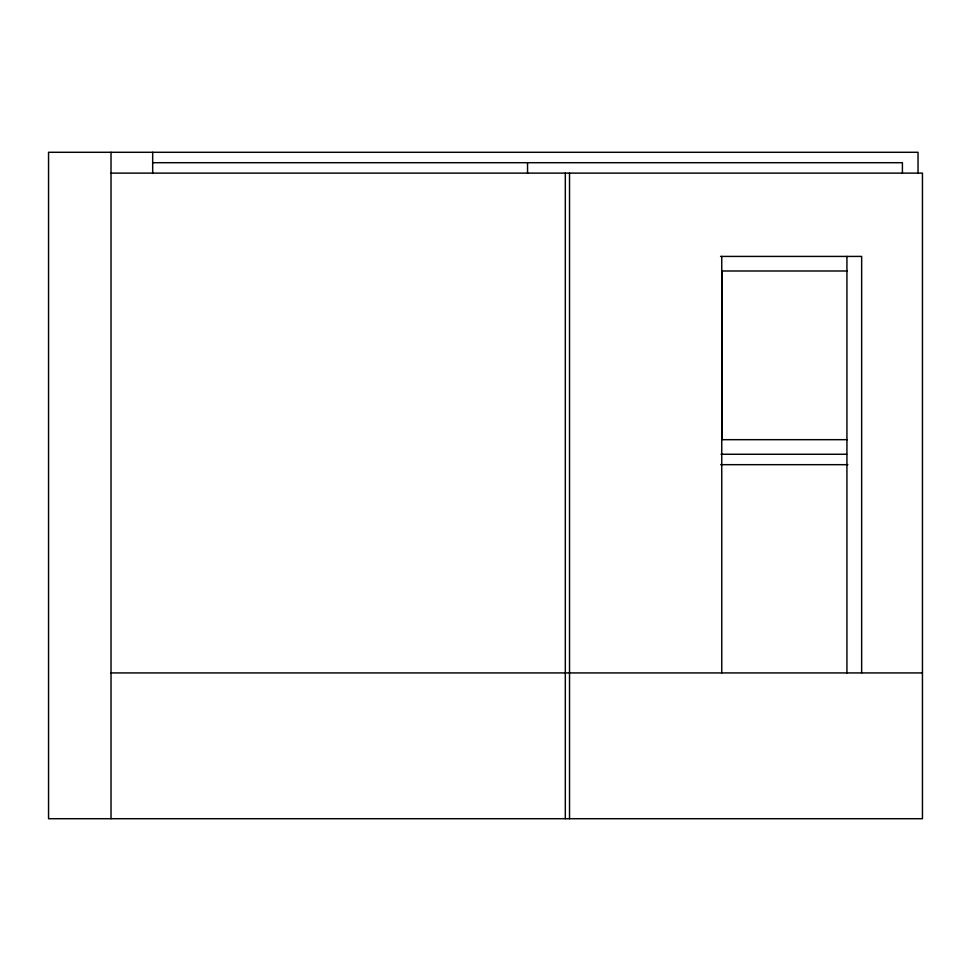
<?xml version="1.0" encoding="UTF-8"?>
<svg xmlns="http://www.w3.org/2000/svg" width="971" height="971" viewBox="0 0 971 971"><rect width="100%" height="100%" fill="white"/><g stroke="black" fill="none" stroke-linecap="round" stroke-linejoin="round"><path stroke-width="1.46" d="M152.678 162.703L902.411 162.703L902.411 173.263M111.022 173.117L922.45 173.117L922.45 818.711L48.55 818.711L48.55 152.289L918.032 152.289L918.032 173.493M720.567 256.417L861.653 256.417L861.653 672.927M847.295 270.994L722.266 270.994L722.266 439.681L847.295 439.681M721.028 454.258L846.676 454.258M720.664 464.672L847.889 464.672M111.022 672.927L922.45 672.927M846.93 256.417L846.93 672.927M721.756 256.417L721.756 672.927M569.528 173.117L569.528 818.711M565.316 173.117L565.316 818.711M527.544 162.618L527.544 173.299M152.678 152.289L152.678 173.469M111.022 152.289L111.022 818.711"/></g></svg>
